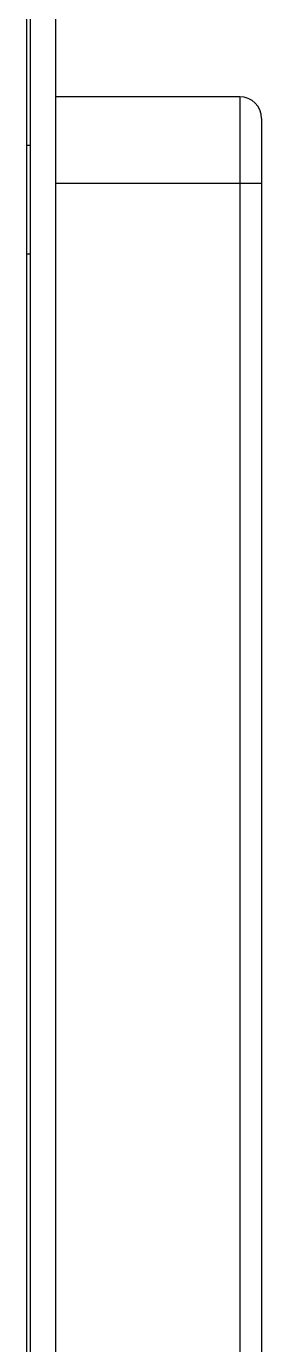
# Model space of a CAD drawing. Header units: millimetres. Extents: x 0 to 279, y 0 to 216.
# Drawn here: x 177.62 to 179.79, y 174.63 to 186.8 of the extents above; entities that cross this region are included whole.
import ezdxf

# ---------------------------------------------------------------- set-up
doc = ezdxf.new("R2010")
doc.units = ezdxf.units.MM

msp = doc.modelspace()

# ---------------------------------------------------------------- linework, layer by layer
at = {"color": 7, "linetype": 'Continuous', "lineweight": 25}
for p, q in [((177.621, 205.208), (177.621, 155.617)), ((177.657, 205.208), (177.657, 155.617)), ((177.89, 205.208), (177.89, 155.617)), ((179.59, 186.151), (177.89, 186.151)), ((179.59, 186.151), (179.59, 185.351)), ((177.657, 185.701), (177.621, 185.701)), ((179.59, 185.351), (177.89, 185.351)), ((179.79, 185.351), (179.59, 185.351)), ((179.79, 185.351), (179.79, 174.051))]:
    msp.add_line(p, q, dxfattribs=at)
at = {"color": 8, "linetype": 'Continuous', "lineweight": 25}
for p, q in [((179.59, 185.351), (179.59, 174.139)), ((177.621, 184.701), (177.657, 184.701))]:
    msp.add_line(p, q, dxfattribs=at)
at = {"color": 7, "linetype": 'Continuous', "lineweight": 25}
msp.add_arc((179.59, 185.951), 0.2, 0, 90, dxfattribs=at)
msp.add_open_spline([(179.79, 185.951), (179.79, 185.943), (179.79, 185.931), (179.79, 185.856), (179.79, 185.778), (179.79, 185.683), (179.79, 185.543), (179.79, 185.427), (179.79, 185.351)], degree=3, knots=[0, 0, 0, 0, 0.239443, 0.369664, 0.5, 0.630221, 0.760557, 1, 1, 1, 1], dxfattribs=at)

doc.saveas('drawing.dxf')
